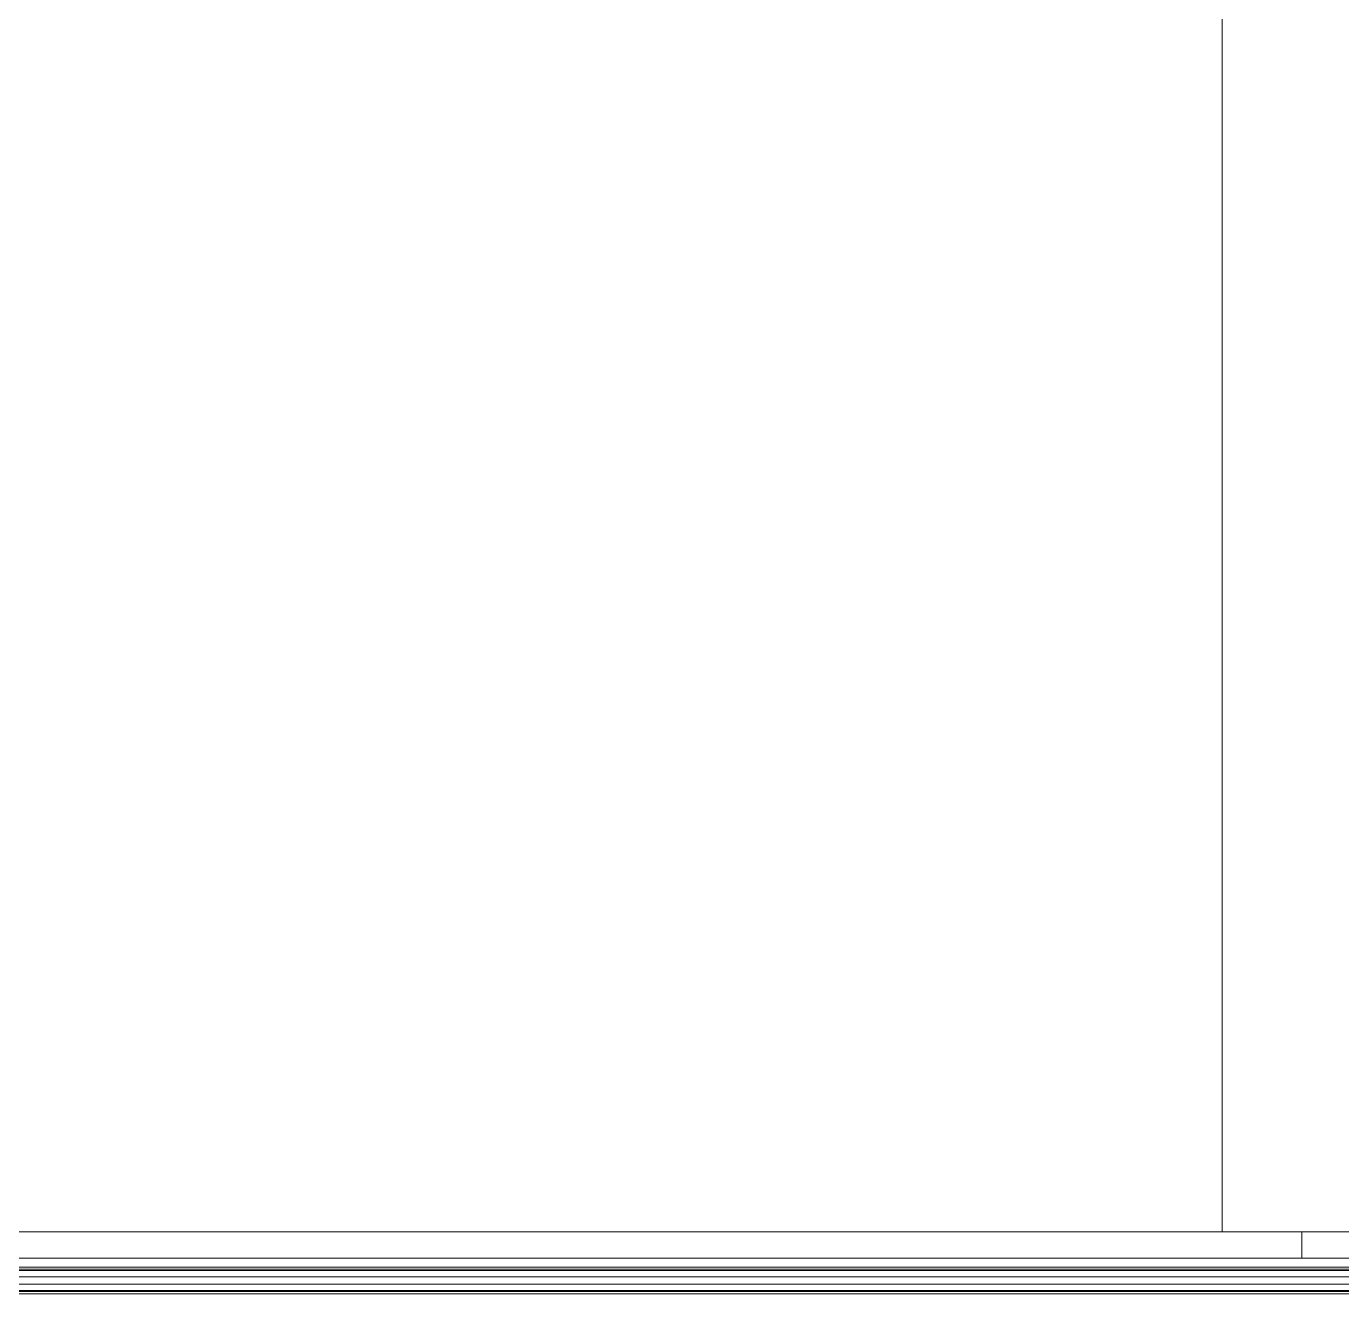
# Model space of a CAD drawing. Header units: millimetres. Extents: x 586.5 to 618.3, y 239.1 to 272.6.
# Drawn here: x 592.796 to 594.034, y 240.122 to 241.315 of the extents above; entities that cross this region are included whole.
import ezdxf

# ---------------------------------------------------------------- set-up
doc = ezdxf.new("R2010")
doc.units = ezdxf.units.MM
doc.header["$LTSCALE"] = 75
doc.layers.add('A Arquitetura LRZ', color=252, linetype='Continuous', lineweight=9)
doc.layers.add('A Esquadrias LRZ', color=252, linetype='Continuous', lineweight=9)

msp = doc.modelspace()

# ---------------------------------------------------------------- linework, layer by layer
at = {"layer": 'A Arquitetura LRZ'}
for p, q in [((593.9215, 249.2604), (593.9215, 240.1799)), ((593.9215, 240.1799), (594.0715, 240.1799))]:
    msp.add_line(p, q, dxfattribs=at)
at = {"layer": 'A Esquadrias LRZ'}
for p, q in [((593.9965, 240.1799), (592.4965, 240.1799)), ((593.9965, 240.1549), (593.9965, 240.1799)), ((595.4965, 240.1799), (593.9965, 240.1799)), ((593.9965, 240.1799), (593.9965, 240.1549)), ((592.4965, 240.1549), (593.9965, 240.1549)), ((593.9965, 240.1549), (595.4965, 240.1549)), ((586.7992, 240.1465), (601.1992, 240.1465)), ((586.8042, 240.1445), (601.1942, 240.1445)), ((601.1942, 240.1435), (586.8042, 240.1435)), ((586.8042, 240.1374), (601.1942, 240.1374)), ((586.8042, 240.1306), (601.1942, 240.1306)), ((601.1992, 240.1215), (586.7992, 240.1215)), ((586.8042, 240.1245), (601.1942, 240.1245)), ((586.8042, 240.1235), (601.1942, 240.1235))]:
    msp.add_line(p, q, dxfattribs=at)

doc.saveas('drawing.dxf')
